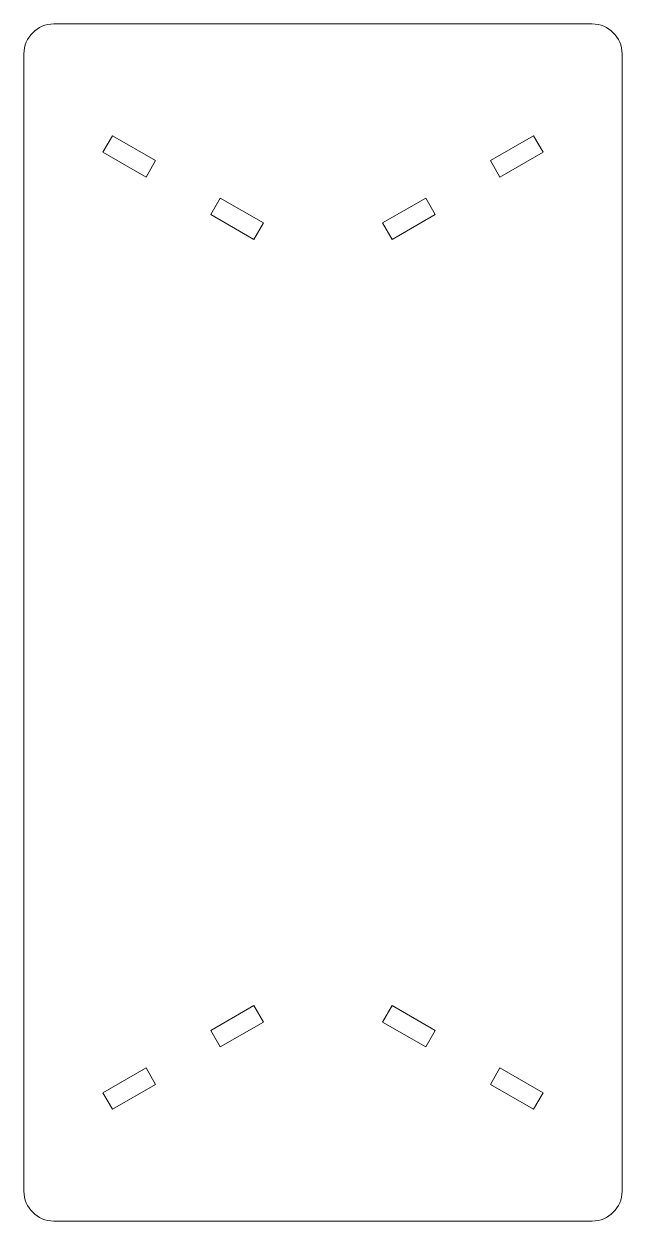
# Model space of a CAD drawing. Extents: x -300 to 300, y -600 to 600.
import ezdxf

# ---------------------------------------------------------------- set-up
doc = ezdxf.new("R2010")
doc.units = 0
doc.layers.get('0').update_dxf_attribs({"linetype": 'CONTINUOUS', "lineweight": 5, "true_color": 0xffffff})

# ---------------------------------------------------------------- blocks, each defined once
blk = doc.blocks.new('CUT004_CS')
at = {"color": 0}
for p, q in [((270, 600), (-270, 600)), ((-300, 570), (-300, -570)), ((300, -570), (300, 570)), ((-220.8, 471.5), (-211.3, 488)), ((-168, 463), (-211.3, 488)), ((168, 463), (211.3, 488)), ((220.8, 471.5), (211.3, 488)), ((-177.5, 446.5), (-220.8, 471.5)), ((177.5, 446.5), (220.8, 471.5)), ((-168, 463), (-177.5, 446.5)), ((168, 463), (177.5, 446.5)), ((-112.6, 409), (-103, 425.5)), ((-59.7, 400.5), (-103, 425.5)), ((59.7, 400.5), (103, 425.5)), ((112.6, 409), (103, 425.5)), ((-69.3, 384), (-112.6, 409)), ((69.3, 384), (112.6, 409)), ((-59.7, 400.5), (-69.3, 384)), ((59.7, 400.5), (69.3, 384)), ((-69.3, -384), (-112.6, -409)), ((-59.7, -400.5), (-69.3, -384)), ((59.7, -400.5), (69.3, -384)), ((69.3, -384), (112.6, -409)), ((-59.7, -400.5), (-103, -425.5)), ((59.7, -400.5), (103, -425.5)), ((-112.6, -409), (-103, -425.5)), ((112.6, -409), (103, -425.5)), ((-177.5, -446.5), (-220.8, -471.5)), ((-168, -463), (-177.5, -446.5)), ((168, -463), (177.5, -446.5)), ((177.5, -446.5), (220.8, -471.5)), ((-168, -463), (-211.3, -488)), ((168, -463), (211.3, -488)), ((-220.8, -471.5), (-211.3, -488)), ((220.8, -471.5), (211.3, -488)), ((-270, -600), (270, -600))]:
    blk.add_line(p, q, dxfattribs=at)
for centre, start, end in [((-270, 570), 90, -180), ((270, 570), 0, 90), ((-270, -570), -180, -90), ((270, -570), -90, 0)]:
    blk.add_arc(centre, 30, start, end, dxfattribs=at)

msp = doc.modelspace()

# ---------------------------------------------------------------- block references
at = {"color": 0}
msp.add_blockref('CUT004_CS', (0, 0), dxfattribs=at)

doc.saveas('drawing.dxf')
